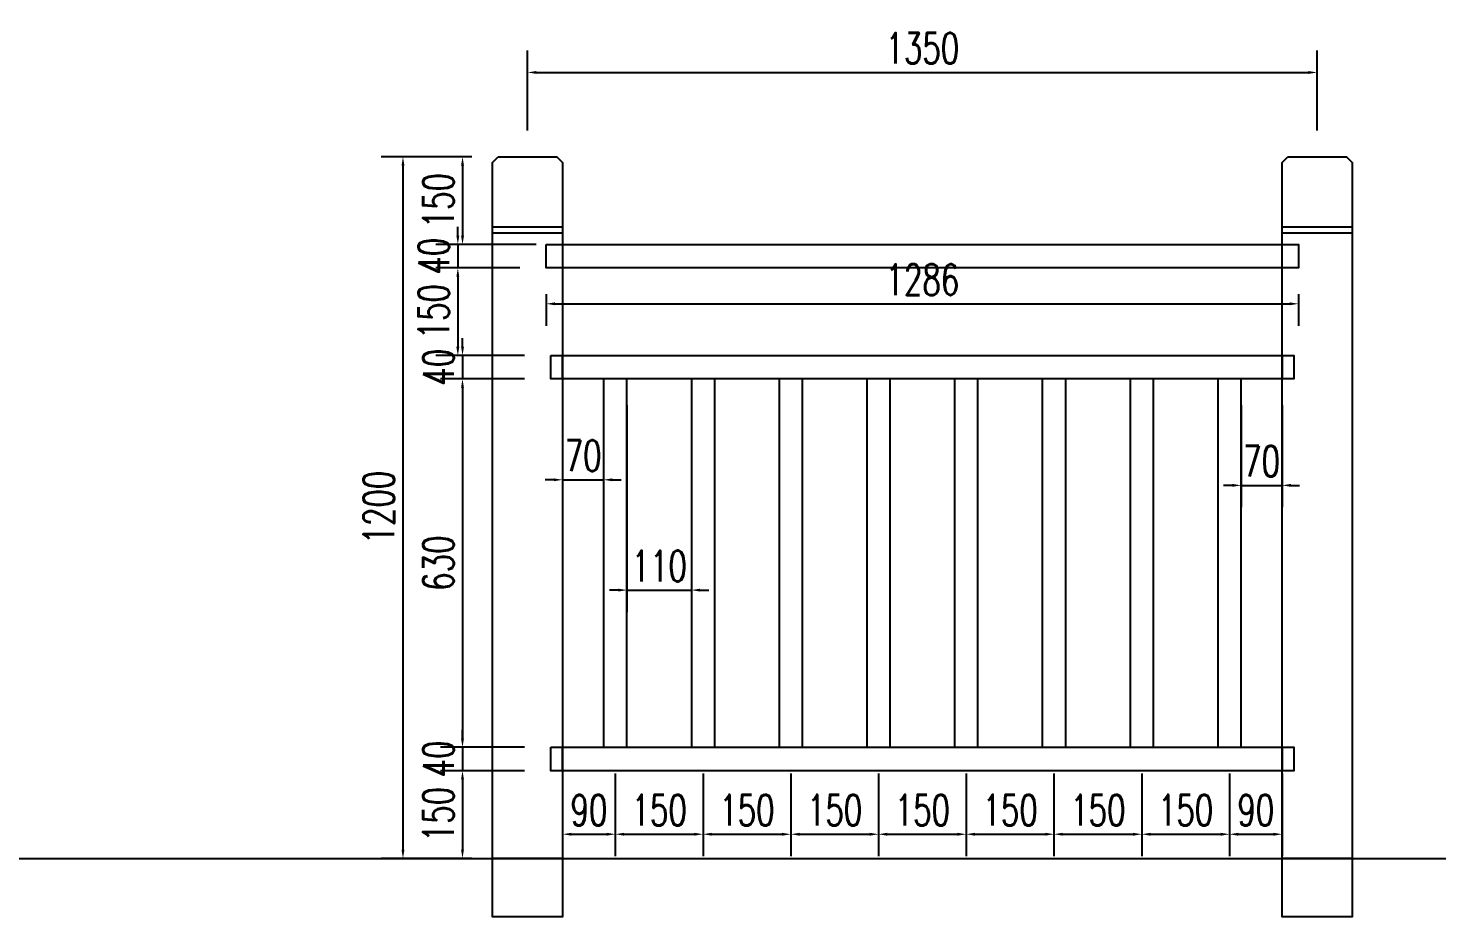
# Model space of a CAD drawing. Header units: millimetres. Extents: x -38645 to 143575, y -84298 to 156976.
# Drawn here: x 108922 to 111330, y -74438 to -72918 of the extents above; entities that cross this region are included whole.
import ezdxf

# ---------------------------------------------------------------- set-up
doc = ezdxf.new("R2010")
doc.units = ezdxf.units.MM
doc.header["$LTSCALE"] = 1000
doc.layers.add('W-PLASTIC_RAILINGS塑木栏杆', color=6, linetype='Continuous')
doc.layers.add('W-STEEL_FRAME钢架', color=3, linetype='Continuous')
doc.styles.add('STANDARD_T3', font='simplex.shx', dxfattribs={"width": 0.7, "bigfont": 'gbcbig.shx'})
doc.dimstyles.new('W&&10', dxfattribs={"dimtxt": 35, "dimasz": 10, "dimexe": 25, "dimexo": 30, "dimgap": 10, "dimtad": 1, "dimdec": 0, "dimzin": 0, "dimdsep": 46, "dimtxsty": 'STANDARD_T3', "dimcen": 0.09, "dimclrd": 1, "dimclre": 1, "dimclrt": 7, "dimazin": 2, "dimtfac": 1, "dimtdec": 0, "dimtix": 1, "dimtmove": 2, "dimatfit": 3, "dimfxl": 100, "dimtolj": 1, "dimtzin": 0, "dimarcsym": 0})
doc.dimstyles.new('W&&15', dxfattribs={"dimtxt": 52.5, "dimasz": 15, "dimexe": 37.5, "dimexo": 45, "dimgap": 15, "dimtad": 1, "dimdec": 0, "dimzin": 0, "dimdsep": 46, "dimtxsty": 'STANDARD_T3', "dimcen": 0.09, "dimclrd": 1, "dimclre": 1, "dimclrt": 7, "dimazin": 2, "dimtfac": 1, "dimtdec": 0, "dimtix": 1, "dimtmove": 2, "dimatfit": 3, "dimfxl": 100, "dimtolj": 1, "dimtzin": 0, "dimarcsym": 0})

# ---------------------------------------------------------------- blocks, each defined once
blk = doc.blocks.new('*D104')
at = {"layer": 'Defpoints', "color": 0, "transparency": 16777216}
for p in [(111125.6, -72993.7), (109775.6, -73137.9), (111125.6, -73137.9)]:
    blk.add_point(p, dxfattribs=at)
at = {"layer": 'W-PLASTIC_RAILINGS塑木栏杆', "color": 1, "lineweight": -2, "transparency": 16777216}
for p, q in [((109775.6, -73092.9), (109775.6, -72956.2)), ((111125.6, -73092.9), (111125.6, -72956.2)), ((109790.6, -72993.7), (111110.6, -72993.7))]:
    blk.add_line(p, q, dxfattribs=at)
at = {"layer": 'W-PLASTIC_RAILINGS塑木栏杆', "color": 1, "transparency": 16777216}
for points in [[(109790.6, -72991.2), (109790.6, -72996.2), (109775.6, -72993.7)], [(111110.6, -72991.2), (111110.6, -72996.2), (111125.6, -72993.7)]]:
    blk.add_solid(points, dxfattribs=at)
at = {"layer": 'W-PLASTIC_RAILINGS塑木栏杆', "color": 7, "transparency": 16777216, "insert": (110450.6, -72952.4), "char_height": 52.5, "attachment_point": 5, "style": 'STANDARD_T3'}
blk.add_mtext('\\A1;1350', dxfattribs=at)
blk = doc.blocks.new('*D105')
at = {"layer": 'Defpoints', "color": 0, "transparency": 16777216}
for p in [(109725.6, -73137.9), (109562.6, -74337.9), (109725.6, -74337.9)]:
    blk.add_point(p, dxfattribs=at)
at = {"layer": 'W-PLASTIC_RAILINGS塑木栏杆', "color": 1, "lineweight": -2, "transparency": 16777216}
for p, q in [((109680.6, -73137.9), (109525.1, -73137.9)), ((109562.6, -73152.9), (109562.6, -74322.9)), ((109680.6, -74337.9), (109525.1, -74337.9))]:
    blk.add_line(p, q, dxfattribs=at)
at = {"layer": 'W-PLASTIC_RAILINGS塑木栏杆', "color": 1, "transparency": 16777216}
for points in [[(109560.1, -73152.9), (109565.1, -73152.9), (109562.6, -73137.9)], [(109560.1, -74322.9), (109565.1, -74322.9), (109562.6, -74337.9)]]:
    blk.add_solid(points, dxfattribs=at)
at = {"layer": 'W-PLASTIC_RAILINGS塑木栏杆', "color": 7, "transparency": 16777216, "insert": (109521.3, -73737.9), "char_height": 52.5, "attachment_point": 5, "rotation": 90, "style": 'STANDARD_T3'}
blk.add_mtext('\\A1;1200', dxfattribs=at)
blk = doc.blocks.new('*U102')
at = {"layer": 'W-PLASTIC_RAILINGS塑木栏杆'}
blk.add_lwpolyline([(20, 315), (-20, 315), (-20, -315), (20, -315)], close=True, dxfattribs=at)
blk = doc.blocks.new('*U103')
at = {"layer": 'W-PLASTIC_RAILINGS塑木栏杆', "color": 0, "linetype": 'ByBlock', "lineweight": -2, "transparency": 16777216}
for p in [(0, 0), (150, 0), (300, 0), (450, 0), (600, 0), (750, 0), (900, 0), (1050, 0)]:
    blk.add_blockref('*U102', p, dxfattribs=at)
blk = doc.blocks.new('*D106')
at = {"layer": 'Defpoints', "color": 0, "transparency": 16777216}
for p in [(109945.6, -73517.9), (110055.6, -73517.9), (110055.6, -73879.1)]:
    blk.add_point(p, dxfattribs=at)
at = {"layer": 'W-STEEL_FRAME钢架', "color": 1, "lineweight": -2, "transparency": 16777216}
for p, q in [((109945.6, -73562.9), (109945.6, -73916.6)), ((110055.6, -73562.9), (110055.6, -73916.6)), ((109930.6, -73879.1), (109915.6, -73879.1)), ((109945.6, -73879.1), (110055.6, -73879.1)), ((110070.6, -73879.1), (110085.6, -73879.1))]:
    blk.add_line(p, q, dxfattribs=at)
at = {"layer": 'W-STEEL_FRAME钢架', "color": 1, "transparency": 16777216}
for points in [[(109930.6, -73876.6), (109930.6, -73881.6), (109945.6, -73879.1)], [(110070.6, -73876.6), (110070.6, -73881.6), (110055.6, -73879.1)]]:
    blk.add_solid(points, dxfattribs=at)
at = {"layer": 'W-STEEL_FRAME钢架', "color": 7, "transparency": 16777216, "insert": (110000.6, -73837.8), "char_height": 52.5, "attachment_point": 5, "style": 'STANDARD_T3'}
blk.add_mtext('\\A1;110', dxfattribs=at)
blk = doc.blocks.new('*D107')
at = {"layer": 'Defpoints', "color": 0, "transparency": 16777216}
for p in [(109725.6, -73137.9), (109664.4, -73287.9), (109835.6, -73287.9)]:
    blk.add_point(p, dxfattribs=at)
at = {"layer": 'W-PLASTIC_RAILINGS塑木栏杆', "color": 1, "lineweight": -2, "transparency": 16777216}
for p, q in [((109680.6, -73137.9), (109626.9, -73137.9)), ((109664.4, -73152.9), (109664.4, -73272.9)), ((109790.6, -73287.9), (109626.9, -73287.9))]:
    blk.add_line(p, q, dxfattribs=at)
at = {"layer": 'W-PLASTIC_RAILINGS塑木栏杆', "color": 1, "transparency": 16777216}
for points in [[(109661.9, -73152.9), (109666.9, -73152.9), (109664.4, -73137.9)], [(109661.9, -73272.9), (109666.9, -73272.9), (109664.4, -73287.9)]]:
    blk.add_solid(points, dxfattribs=at)
at = {"layer": 'W-PLASTIC_RAILINGS塑木栏杆', "color": 7, "transparency": 16777216, "insert": (109623.2, -73212.9), "char_height": 52.5, "attachment_point": 5, "rotation": 90, "style": 'STANDARD_T3'}
blk.add_mtext('\\A1;150', dxfattribs=at)
blk = doc.blocks.new('*D108')
at = {"layer": 'Defpoints', "color": 0, "transparency": 16777216}
for p in [(109835.6, -73287.9), (109656.4, -73327.9), (109807.6, -73327.9)]:
    blk.add_point(p, dxfattribs=at)
at = {"layer": 'W-PLASTIC_RAILINGS塑木栏杆', "color": 1, "lineweight": -2, "transparency": 16777216}
for p, q in [((109656.4, -73272.9), (109656.4, -73257.9)), ((109790.6, -73287.9), (109618.9, -73287.9)), ((109656.4, -73287.9), (109656.4, -73327.9)), ((109762.6, -73327.9), (109618.9, -73327.9)), ((109656.4, -73342.9), (109656.4, -73357.9))]:
    blk.add_line(p, q, dxfattribs=at)
at = {"layer": 'W-PLASTIC_RAILINGS塑木栏杆', "color": 1, "transparency": 16777216}
for points in [[(109653.9, -73272.9), (109658.9, -73272.9), (109656.4, -73287.9)], [(109653.9, -73342.9), (109658.9, -73342.9), (109656.4, -73327.9)]]:
    blk.add_solid(points, dxfattribs=at)
at = {"layer": 'W-PLASTIC_RAILINGS塑木栏杆', "color": 7, "transparency": 16777216, "insert": (109615.2, -73307.9), "char_height": 52.5, "attachment_point": 5, "rotation": 90, "style": 'STANDARD_T3'}
blk.add_mtext('\\A1;40', dxfattribs=at)
blk = doc.blocks.new('*D109')
at = {"layer": 'Defpoints', "color": 0, "transparency": 16777216}
for p in [(109807.6, -73327.9), (109656.4, -73477.9), (109815.6, -73477.9)]:
    blk.add_point(p, dxfattribs=at)
at = {"layer": 'W-PLASTIC_RAILINGS塑木栏杆', "color": 1, "lineweight": -2, "transparency": 16777216}
for p, q in [((109762.6, -73327.9), (109618.9, -73327.9)), ((109656.4, -73342.9), (109656.4, -73462.9)), ((109770.6, -73477.9), (109618.9, -73477.9))]:
    blk.add_line(p, q, dxfattribs=at)
at = {"layer": 'W-PLASTIC_RAILINGS塑木栏杆', "color": 1, "transparency": 16777216}
for points in [[(109653.9, -73342.9), (109658.9, -73342.9), (109656.4, -73327.9)], [(109653.9, -73462.9), (109658.9, -73462.9), (109656.4, -73477.9)]]:
    blk.add_solid(points, dxfattribs=at)
at = {"layer": 'W-PLASTIC_RAILINGS塑木栏杆', "color": 7, "transparency": 16777216, "insert": (109615.2, -73402.9), "char_height": 52.5, "attachment_point": 5, "rotation": 90, "style": 'STANDARD_T3'}
blk.add_mtext('\\A1;150', dxfattribs=at)
blk = doc.blocks.new('*D110')
at = {"layer": 'Defpoints', "color": 0, "transparency": 16777216}
for p in [(109815.6, -73477.9), (109664.4, -73517.9), (109815.6, -73517.9)]:
    blk.add_point(p, dxfattribs=at)
at = {"layer": 'W-PLASTIC_RAILINGS塑木栏杆', "color": 1, "lineweight": -2, "transparency": 16777216}
for p, q in [((109664.4, -73462.9), (109664.4, -73447.9)), ((109770.6, -73477.9), (109626.9, -73477.9)), ((109664.4, -73477.9), (109664.4, -73517.9)), ((109770.6, -73517.9), (109626.9, -73517.9)), ((109664.4, -73532.9), (109664.4, -73547.9))]:
    blk.add_line(p, q, dxfattribs=at)
at = {"layer": 'W-PLASTIC_RAILINGS塑木栏杆', "color": 1, "transparency": 16777216}
for points in [[(109661.9, -73462.9), (109666.9, -73462.9), (109664.4, -73477.9)], [(109661.9, -73532.9), (109666.9, -73532.9), (109664.4, -73517.9)]]:
    blk.add_solid(points, dxfattribs=at)
at = {"layer": 'W-PLASTIC_RAILINGS塑木栏杆', "color": 7, "transparency": 16777216, "insert": (109623.2, -73497.9), "char_height": 52.5, "attachment_point": 5, "rotation": 90, "style": 'STANDARD_T3'}
blk.add_mtext('\\A1;40', dxfattribs=at)
blk = doc.blocks.new('*D111')
at = {"layer": 'Defpoints', "color": 0, "transparency": 16777216}
for p in [(109815.6, -73517.9), (109664.4, -74147.9), (109815.6, -74147.9)]:
    blk.add_point(p, dxfattribs=at)
at = {"layer": 'W-PLASTIC_RAILINGS塑木栏杆', "color": 1, "lineweight": -2, "transparency": 16777216}
for p, q in [((109770.6, -73517.9), (109626.9, -73517.9)), ((109664.4, -73532.9), (109664.4, -74132.9)), ((109770.6, -74147.9), (109626.9, -74147.9))]:
    blk.add_line(p, q, dxfattribs=at)
at = {"layer": 'W-PLASTIC_RAILINGS塑木栏杆', "color": 1, "transparency": 16777216}
for points in [[(109661.9, -73532.9), (109666.9, -73532.9), (109664.4, -73517.9)], [(109661.9, -74132.9), (109666.9, -74132.9), (109664.4, -74147.9)]]:
    blk.add_solid(points, dxfattribs=at)
at = {"layer": 'W-PLASTIC_RAILINGS塑木栏杆', "color": 7, "transparency": 16777216, "insert": (109623.2, -73832.9), "char_height": 52.5, "attachment_point": 5, "rotation": 90, "style": 'STANDARD_T3'}
blk.add_mtext('\\A1;630', dxfattribs=at)
blk = doc.blocks.new('*D112')
at = {"layer": 'Defpoints', "color": 0, "transparency": 16777216}
for p in [(109815.6, -74147.9), (109664.4, -74187.9), (109815.6, -74187.9)]:
    blk.add_point(p, dxfattribs=at)
at = {"layer": 'W-PLASTIC_RAILINGS塑木栏杆', "color": 1, "lineweight": -2, "transparency": 16777216}
for p, q in [((109664.4, -74132.9), (109664.4, -74117.9)), ((109770.6, -74147.9), (109626.9, -74147.9)), ((109664.4, -74147.9), (109664.4, -74187.9)), ((109770.6, -74187.9), (109626.9, -74187.9)), ((109664.4, -74202.9), (109664.4, -74217.9))]:
    blk.add_line(p, q, dxfattribs=at)
at = {"layer": 'W-PLASTIC_RAILINGS塑木栏杆', "color": 1, "transparency": 16777216}
for points in [[(109661.9, -74132.9), (109666.9, -74132.9), (109664.4, -74147.9)], [(109661.9, -74202.9), (109666.9, -74202.9), (109664.4, -74187.9)]]:
    blk.add_solid(points, dxfattribs=at)
at = {"layer": 'W-PLASTIC_RAILINGS塑木栏杆', "color": 7, "transparency": 16777216, "insert": (109623.2, -74167.9), "char_height": 52.5, "attachment_point": 5, "rotation": 90, "style": 'STANDARD_T3'}
blk.add_mtext('\\A1;40', dxfattribs=at)
blk = doc.blocks.new('*D113')
at = {"layer": 'Defpoints', "color": 0, "transparency": 16777216}
for p in [(109815.6, -74187.9), (109664.4, -74337.9), (109725.6, -74337.9)]:
    blk.add_point(p, dxfattribs=at)
at = {"layer": 'W-PLASTIC_RAILINGS塑木栏杆', "color": 1, "lineweight": -2, "transparency": 16777216}
for p, q in [((109770.6, -74187.9), (109626.9, -74187.9)), ((109664.4, -74202.9), (109664.4, -74322.9)), ((109680.6, -74337.9), (109626.9, -74337.9))]:
    blk.add_line(p, q, dxfattribs=at)
at = {"layer": 'W-PLASTIC_RAILINGS塑木栏杆', "color": 1, "transparency": 16777216}
for points in [[(109661.9, -74202.9), (109666.9, -74202.9), (109664.4, -74187.9)], [(109661.9, -74322.9), (109666.9, -74322.9), (109664.4, -74337.9)]]:
    blk.add_solid(points, dxfattribs=at)
at = {"layer": 'W-PLASTIC_RAILINGS塑木栏杆', "color": 7, "transparency": 16777216, "insert": (109623.2, -74262.9), "char_height": 52.5, "attachment_point": 5, "rotation": 90, "style": 'STANDARD_T3'}
blk.add_mtext('\\A1;150', dxfattribs=at)
blk = doc.blocks.new('*D114')
at = {"layer": 'Defpoints', "color": 0, "transparency": 16777216}
for p in [(109807.6, -73327.9), (111093.6, -73327.9), (111093.6, -73389.4)]:
    blk.add_point(p, dxfattribs=at)
at = {"layer": 'W-PLASTIC_RAILINGS塑木栏杆', "color": 1, "lineweight": -2, "transparency": 16777216}
for p, q in [((109807.6, -73372.9), (109807.6, -73426.9)), ((111093.6, -73372.9), (111093.6, -73426.9)), ((109822.6, -73389.4), (111078.6, -73389.4))]:
    blk.add_line(p, q, dxfattribs=at)
at = {"layer": 'W-PLASTIC_RAILINGS塑木栏杆', "color": 1, "transparency": 16777216}
for points in [[(109822.6, -73386.9), (109822.6, -73391.9), (109807.6, -73389.4)], [(111078.6, -73386.9), (111078.6, -73391.9), (111093.6, -73389.4)]]:
    blk.add_solid(points, dxfattribs=at)
at = {"layer": 'W-PLASTIC_RAILINGS塑木栏杆', "color": 7, "transparency": 16777216, "insert": (110450.6, -73348.1), "char_height": 52.5, "attachment_point": 5, "style": 'STANDARD_T3'}
blk.add_mtext('\\A1;1286', dxfattribs=at)
blk = doc.blocks.new('*D115')
at = {"layer": 'Defpoints', "color": 0, "transparency": 16777216}
for p in [(109835.6, -73517.9), (109905.6, -73517.9), (109905.6, -73690.4)]:
    blk.add_point(p, dxfattribs=at)
at = {"layer": 'W-STEEL_FRAME钢架', "color": 1, "lineweight": -2, "transparency": 16777216}
for p, q in [((109835.6, -73562.9), (109835.6, -73727.9)), ((109905.6, -73562.9), (109905.6, -73727.9)), ((109820.6, -73690.4), (109805.6, -73690.4)), ((109835.6, -73690.4), (109905.6, -73690.4)), ((109920.6, -73690.4), (109935.6, -73690.4))]:
    blk.add_line(p, q, dxfattribs=at)
at = {"layer": 'W-STEEL_FRAME钢架', "color": 1, "transparency": 16777216}
for points in [[(109820.6, -73687.9), (109820.6, -73692.9), (109835.6, -73690.4)], [(109920.6, -73687.9), (109920.6, -73692.9), (109905.6, -73690.4)]]:
    blk.add_solid(points, dxfattribs=at)
at = {"layer": 'W-STEEL_FRAME钢架', "color": 7, "transparency": 16777216, "insert": (109870.6, -73649.1), "char_height": 52.5, "attachment_point": 5, "style": 'STANDARD_T3'}
blk.add_mtext('\\A1;70', dxfattribs=at)
blk = doc.blocks.new('*D116')
at = {"layer": 'Defpoints', "color": 0, "transparency": 16777216}
for p in [(110995.6, -73517.9), (111065.6, -73517.9), (111065.6, -73699.9)]:
    blk.add_point(p, dxfattribs=at)
at = {"layer": 'W-STEEL_FRAME钢架', "color": 1, "lineweight": -2, "transparency": 16777216}
for p, q in [((110995.6, -73562.9), (110995.6, -73737.4)), ((111065.6, -73562.9), (111065.6, -73737.4)), ((110980.6, -73699.9), (110965.6, -73699.9)), ((110995.6, -73699.9), (111065.6, -73699.9)), ((111080.6, -73699.9), (111095.6, -73699.9))]:
    blk.add_line(p, q, dxfattribs=at)
at = {"layer": 'W-STEEL_FRAME钢架', "color": 1, "transparency": 16777216}
for points in [[(110980.6, -73697.4), (110980.6, -73702.4), (110995.6, -73699.9)], [(111080.6, -73697.4), (111080.6, -73702.4), (111065.6, -73699.9)]]:
    blk.add_solid(points, dxfattribs=at)
at = {"layer": 'W-STEEL_FRAME钢架', "color": 7, "transparency": 16777216, "insert": (111030.6, -73658.6), "char_height": 52.5, "attachment_point": 5, "style": 'STANDARD_T3'}
blk.add_mtext('\\A1;70', dxfattribs=at)
blk = doc.blocks.new('*D263')
at = {"layer": 'Defpoints', "color": 0, "transparency": 16777216}
for p in [(109835.6, -74147.9), (109925.6, -74147.9), (109925.6, -74296.6)]:
    blk.add_point(p, dxfattribs=at)
at = {"layer": 'W-STEEL_FRAME钢架', "color": 1, "lineweight": -2, "transparency": 16777216}
for p, q in [((109835.6, -74192.9), (109835.6, -74334.1)), ((109925.6, -74192.9), (109925.6, -74334.1)), ((109850.6, -74296.6), (109910.6, -74296.6))]:
    blk.add_line(p, q, dxfattribs=at)
at = {"layer": 'W-STEEL_FRAME钢架', "color": 1, "transparency": 16777216}
for points in [[(109850.6, -74294.1), (109850.6, -74299.1), (109835.6, -74296.6)], [(109910.6, -74294.1), (109910.6, -74299.1), (109925.6, -74296.6)]]:
    blk.add_solid(points, dxfattribs=at)
at = {"layer": 'W-STEEL_FRAME钢架', "color": 7, "transparency": 16777216, "insert": (109880.6, -74255.4), "char_height": 52.5, "attachment_point": 5, "style": 'STANDARD_T3'}
blk.add_mtext('\\A1;90', dxfattribs=at)
blk = doc.blocks.new('*D264')
at = {"layer": 'Defpoints', "color": 0, "transparency": 16777216}
for p in [(109925.6, -74147.9), (110075.6, -74147.9), (110075.6, -74296.6)]:
    blk.add_point(p, dxfattribs=at)
at = {"layer": 'W-STEEL_FRAME钢架', "color": 1, "lineweight": -2, "transparency": 16777216}
for p, q in [((109925.6, -74192.9), (109925.6, -74334.1)), ((110075.6, -74192.9), (110075.6, -74334.1)), ((109940.6, -74296.6), (110060.6, -74296.6))]:
    blk.add_line(p, q, dxfattribs=at)
at = {"layer": 'W-STEEL_FRAME钢架', "color": 1, "transparency": 16777216}
for points in [[(109940.6, -74294.1), (109940.6, -74299.1), (109925.6, -74296.6)], [(110060.6, -74294.1), (110060.6, -74299.1), (110075.6, -74296.6)]]:
    blk.add_solid(points, dxfattribs=at)
at = {"layer": 'W-STEEL_FRAME钢架', "color": 7, "transparency": 16777216, "insert": (110000.6, -74255.4), "char_height": 52.5, "attachment_point": 5, "style": 'STANDARD_T3'}
blk.add_mtext('\\A1;150', dxfattribs=at)
blk = doc.blocks.new('*D265')
at = {"layer": 'Defpoints', "color": 0, "transparency": 16777216}
for p in [(110075.6, -74147.9), (110225.6, -74147.9), (110225.6, -74296.6)]:
    blk.add_point(p, dxfattribs=at)
at = {"layer": 'W-STEEL_FRAME钢架', "color": 1, "lineweight": -2, "transparency": 16777216}
for p, q in [((110075.6, -74192.9), (110075.6, -74334.1)), ((110225.6, -74192.9), (110225.6, -74334.1)), ((110090.6, -74296.6), (110210.6, -74296.6))]:
    blk.add_line(p, q, dxfattribs=at)
at = {"layer": 'W-STEEL_FRAME钢架', "color": 1, "transparency": 16777216}
for points in [[(110090.6, -74294.1), (110090.6, -74299.1), (110075.6, -74296.6)], [(110210.6, -74294.1), (110210.6, -74299.1), (110225.6, -74296.6)]]:
    blk.add_solid(points, dxfattribs=at)
at = {"layer": 'W-STEEL_FRAME钢架', "color": 7, "transparency": 16777216, "insert": (110150.6, -74255.4), "char_height": 52.5, "attachment_point": 5, "style": 'STANDARD_T3'}
blk.add_mtext('\\A1;150', dxfattribs=at)
blk = doc.blocks.new('*D266')
at = {"layer": 'Defpoints', "color": 0, "transparency": 16777216}
for p in [(110225.6, -74147.9), (110375.6, -74147.9), (110375.6, -74296.6)]:
    blk.add_point(p, dxfattribs=at)
at = {"layer": 'W-STEEL_FRAME钢架', "color": 1, "lineweight": -2, "transparency": 16777216}
for p, q in [((110225.6, -74192.9), (110225.6, -74334.1)), ((110375.6, -74192.9), (110375.6, -74334.1)), ((110240.6, -74296.6), (110360.6, -74296.6))]:
    blk.add_line(p, q, dxfattribs=at)
at = {"layer": 'W-STEEL_FRAME钢架', "color": 1, "transparency": 16777216}
for points in [[(110240.6, -74294.1), (110240.6, -74299.1), (110225.6, -74296.6)], [(110360.6, -74294.1), (110360.6, -74299.1), (110375.6, -74296.6)]]:
    blk.add_solid(points, dxfattribs=at)
at = {"layer": 'W-STEEL_FRAME钢架', "color": 7, "transparency": 16777216, "insert": (110300.6, -74255.4), "char_height": 52.5, "attachment_point": 5, "style": 'STANDARD_T3'}
blk.add_mtext('\\A1;150', dxfattribs=at)
blk = doc.blocks.new('*D267')
at = {"layer": 'Defpoints', "color": 0, "transparency": 16777216}
for p in [(110375.6, -74147.9), (110525.6, -74147.9), (110525.6, -74296.6)]:
    blk.add_point(p, dxfattribs=at)
at = {"layer": 'W-STEEL_FRAME钢架', "color": 1, "lineweight": -2, "transparency": 16777216}
for p, q in [((110375.6, -74192.9), (110375.6, -74334.1)), ((110525.6, -74192.9), (110525.6, -74334.1)), ((110390.6, -74296.6), (110510.6, -74296.6))]:
    blk.add_line(p, q, dxfattribs=at)
at = {"layer": 'W-STEEL_FRAME钢架', "color": 1, "transparency": 16777216}
for points in [[(110390.6, -74294.1), (110390.6, -74299.1), (110375.6, -74296.6)], [(110510.6, -74294.1), (110510.6, -74299.1), (110525.6, -74296.6)]]:
    blk.add_solid(points, dxfattribs=at)
at = {"layer": 'W-STEEL_FRAME钢架', "color": 7, "transparency": 16777216, "insert": (110450.6, -74255.4), "char_height": 52.5, "attachment_point": 5, "style": 'STANDARD_T3'}
blk.add_mtext('\\A1;150', dxfattribs=at)
blk = doc.blocks.new('*D268')
at = {"layer": 'Defpoints', "color": 0, "transparency": 16777216}
for p in [(110525.6, -74147.9), (110675.6, -74147.9), (110675.6, -74296.6)]:
    blk.add_point(p, dxfattribs=at)
at = {"layer": 'W-STEEL_FRAME钢架', "color": 1, "lineweight": -2, "transparency": 16777216}
for p, q in [((110525.6, -74192.9), (110525.6, -74334.1)), ((110675.6, -74192.9), (110675.6, -74334.1)), ((110540.6, -74296.6), (110660.6, -74296.6))]:
    blk.add_line(p, q, dxfattribs=at)
at = {"layer": 'W-STEEL_FRAME钢架', "color": 1, "transparency": 16777216}
for points in [[(110540.6, -74294.1), (110540.6, -74299.1), (110525.6, -74296.6)], [(110660.6, -74294.1), (110660.6, -74299.1), (110675.6, -74296.6)]]:
    blk.add_solid(points, dxfattribs=at)
at = {"layer": 'W-STEEL_FRAME钢架', "color": 7, "transparency": 16777216, "insert": (110600.6, -74255.4), "char_height": 52.5, "attachment_point": 5, "style": 'STANDARD_T3'}
blk.add_mtext('\\A1;150', dxfattribs=at)
blk = doc.blocks.new('*D269')
at = {"layer": 'Defpoints', "color": 0, "transparency": 16777216}
for p in [(110675.6, -74147.9), (110825.6, -74147.9), (110825.6, -74296.6)]:
    blk.add_point(p, dxfattribs=at)
at = {"layer": 'W-STEEL_FRAME钢架', "color": 1, "lineweight": -2, "transparency": 16777216}
for p, q in [((110675.6, -74192.9), (110675.6, -74334.1)), ((110825.6, -74192.9), (110825.6, -74334.1)), ((110690.6, -74296.6), (110810.6, -74296.6))]:
    blk.add_line(p, q, dxfattribs=at)
at = {"layer": 'W-STEEL_FRAME钢架', "color": 1, "transparency": 16777216}
for points in [[(110690.6, -74294.1), (110690.6, -74299.1), (110675.6, -74296.6)], [(110810.6, -74294.1), (110810.6, -74299.1), (110825.6, -74296.6)]]:
    blk.add_solid(points, dxfattribs=at)
at = {"layer": 'W-STEEL_FRAME钢架', "color": 7, "transparency": 16777216, "insert": (110750.6, -74255.4), "char_height": 52.5, "attachment_point": 5, "style": 'STANDARD_T3'}
blk.add_mtext('\\A1;150', dxfattribs=at)
blk = doc.blocks.new('*D270')
at = {"layer": 'Defpoints', "color": 0, "transparency": 16777216}
for p in [(110825.6, -74147.9), (110975.6, -74147.9), (110975.6, -74296.6)]:
    blk.add_point(p, dxfattribs=at)
at = {"layer": 'W-STEEL_FRAME钢架', "color": 1, "lineweight": -2, "transparency": 16777216}
for p, q in [((110825.6, -74192.9), (110825.6, -74334.1)), ((110975.6, -74192.9), (110975.6, -74334.1)), ((110840.6, -74296.6), (110960.6, -74296.6))]:
    blk.add_line(p, q, dxfattribs=at)
at = {"layer": 'W-STEEL_FRAME钢架', "color": 1, "transparency": 16777216}
for points in [[(110840.6, -74294.1), (110840.6, -74299.1), (110825.6, -74296.6)], [(110960.6, -74294.1), (110960.6, -74299.1), (110975.6, -74296.6)]]:
    blk.add_solid(points, dxfattribs=at)
at = {"layer": 'W-STEEL_FRAME钢架', "color": 7, "transparency": 16777216, "insert": (110900.6, -74255.4), "char_height": 52.5, "attachment_point": 5, "style": 'STANDARD_T3'}
blk.add_mtext('\\A1;150', dxfattribs=at)
blk = doc.blocks.new('*D271')
at = {"layer": 'Defpoints', "color": 0, "transparency": 16777216}
for p in [(110975.6, -74147.9), (111065.6, -74147.9), (111065.6, -74296.6)]:
    blk.add_point(p, dxfattribs=at)
at = {"layer": 'W-STEEL_FRAME钢架', "color": 1, "lineweight": -2, "transparency": 16777216}
for p, q in [((110975.6, -74192.9), (110975.6, -74334.1)), ((111065.6, -74192.9), (111065.6, -74334.1)), ((110990.6, -74296.6), (111050.6, -74296.6))]:
    blk.add_line(p, q, dxfattribs=at)
at = {"layer": 'W-STEEL_FRAME钢架', "color": 1, "transparency": 16777216}
for points in [[(110990.6, -74294.1), (110990.6, -74299.1), (110975.6, -74296.6)], [(111050.6, -74294.1), (111050.6, -74299.1), (111065.6, -74296.6)]]:
    blk.add_solid(points, dxfattribs=at)
at = {"layer": 'W-STEEL_FRAME钢架', "color": 7, "transparency": 16777216, "insert": (111020.6, -74255.4), "char_height": 52.5, "attachment_point": 5, "style": 'STANDARD_T3'}
blk.add_mtext('\\A1;90', dxfattribs=at)
blk = doc.blocks.new('*D526')
at = {"layer": 'Defpoints', "color": 0, "transparency": 16777216}
for p in [(116529.2, -73232.3), (116629.2, -73232.3), (116629.2, -73342.9), (104150.2, -74147.9), (104256.5, -74147.9), (104150.2, -74231.1)]:
    blk.add_point(p, dxfattribs=at)
at = {"layer": 'W-STEEL_FRAME钢架', "color": 1, "lineweight": -2, "transparency": 16777216}
for p, q in [((116529.2, -73262.3), (116529.2, -73367.9)), ((116629.2, -73262.3), (116629.2, -73367.9)), ((116539.2, -73342.9), (116619.2, -73342.9)), ((104150.2, -74177.9), (104150.2, -74256.1)), ((104256.5, -74177.9), (104256.5, -74256.1)), ((104246.5, -74231.1), (104160.2, -74231.1))]:
    blk.add_line(p, q, dxfattribs=at)
at = {"layer": 'W-STEEL_FRAME钢架', "color": 1, "transparency": 16777216}
for points in [[(116539.2, -73341.2), (116539.2, -73344.5), (116529.2, -73342.9)], [(116619.2, -73341.2), (116619.2, -73344.5), (116629.2, -73342.9)], [(104160.2, -74229.4), (104160.2, -74232.7), (104150.2, -74231.1)], [(104246.5, -74229.4), (104246.5, -74232.7), (104256.5, -74231.1)]]:
    blk.add_solid(points, dxfattribs=at)
at = {"layer": 'W-STEEL_FRAME钢架', "color": 7, "transparency": 16777216, "char_height": 35, "attachment_point": 5, "style": 'STANDARD_T3'}
for s, insert in [('\\A1;100', (116579.2, -73315.4)), ('\\A1;106', (104203.3, -74203.6))]:
    blk.add_mtext(s, dxfattribs=dict(at, insert=insert))

msp = doc.modelspace()

# ---------------------------------------------------------------- linework, layer by layer
at = {"layer": 'W-PLASTIC_RAILINGS塑木栏杆'}
for p, q in [((109715.6, -73257.9), (109835.6, -73257.9)), ((111065.6, -73257.9), (111185.6, -73257.9)), ((109715.6, -73267.9), (109835.6, -73267.9)), ((111065.6, -73267.9), (111185.6, -73267.9)), ((106311.7, -74337.9), (112982, -74337.9))]:
    msp.add_line(p, q, dxfattribs=at)
for points in [[(109725.6, -73137.9), (109825.6, -73137.9), (109835.6, -73147.9), (109835.6, -74337.9), (109715.6, -74337.9), (109715.6, -73147.9)], [(111075.6, -73137.9), (111175.6, -73137.9), (111185.6, -73147.9), (111185.6, -74337.9), (111065.6, -74337.9), (111065.6, -73147.9)], [(109807.6, -73287.9), (111093.6, -73287.9), (111093.6, -73327.9), (109807.6, -73327.9)], [(109815.6, -73477.9), (111085.6, -73477.9), (111085.6, -73517.9), (109815.6, -73517.9)], [(109835.6, -73477.9), (111065.6, -73477.9), (111065.6, -73517.9), (109835.6, -73517.9)], [(109815.6, -74147.9), (111085.6, -74147.9), (111085.6, -74187.9), (109815.6, -74187.9)], [(109835.6, -74147.9), (111065.6, -74147.9), (111065.6, -74187.9), (109835.6, -74187.9)]]:
    msp.add_lwpolyline(points, close=True, dxfattribs=at)
at = {"layer": 'W-STEEL_FRAME钢架'}
for points in [[(109715.6, -74337.9), (109835.6, -74337.9), (109835.6, -74437.9), (109715.6, -74437.9)], [(111065.6, -74337.9), (111185.6, -74337.9), (111185.6, -74437.9), (111065.6, -74437.9)]]:
    msp.add_lwpolyline(points, close=True, dxfattribs=at)

# ---------------------------------------------------------------- block references
at = {"layer": 'W-PLASTIC_RAILINGS塑木栏杆'}
msp.add_blockref('*U103', (109925.6, -73832.9), dxfattribs=at)

# ---------------------------------------------------------------- dimensions: what is measured, and where the dimension line sits
for base, p1, p2, picture, middle in [((111125.6, -72993.7), (109775.6, -73137.9), (111125.6, -73137.9), '*D104', (110450.6, -72952.4)), ((111093.6, -73389.4), (109807.6, -73327.9), (111093.6, -73327.9), '*D114', (110450.6, -73348.1))]:
    dim = msp.add_linear_dim(base=base, p1=p1, p2=p2, dimstyle='W&&15', dxfattribs=at)
    dim.commit()
    dim.dimension.update_dxf_attribs({"geometry": picture, "text_midpoint": middle})
for base, p1, p2, picture, middle in [((109562.6, -74337.9), (109725.6, -73137.9), (109725.6, -74337.9), '*D105', (109521.3, -73737.9)), ((109664.4, -73287.9), (109725.6, -73137.9), (109835.6, -73287.9), '*D107', (109623.2, -73212.9)), ((109656.4, -73327.9), (109835.6, -73287.9), (109807.6, -73327.9), '*D108', (109615.2, -73307.9)), ((109656.4, -73477.9), (109807.6, -73327.9), (109815.6, -73477.9), '*D109', (109615.2, -73402.9)), ((109664.4, -73517.9), (109815.6, -73477.9), (109815.6, -73517.9), '*D110', (109623.2, -73497.9)), ((109664.4, -74147.9), (109815.6, -73517.9), (109815.6, -74147.9), '*D111', (109623.2, -73832.9)), ((109664.4, -74187.9), (109815.6, -74147.9), (109815.6, -74187.9), '*D112', (109623.2, -74167.9)), ((109664.4, -74337.9), (109815.6, -74187.9), (109725.6, -74337.9), '*D113', (109623.2, -74262.9))]:
    dim = msp.add_linear_dim(base=base, p1=p1, p2=p2, angle=90, dimstyle='W&&15', dxfattribs=at)
    dim.commit()
    dim.dimension.update_dxf_attribs({"geometry": picture, "text_midpoint": middle})
at = {"layer": 'W-STEEL_FRAME钢架'}
for base, p1, p2, dimstyle, picture, middle in [((104150.2, -74231.1), (104256.5, -74147.9), (104150.2, -74147.9), 'W&&10', '*D526', (104203.3, -74203.6)), ((116629.2, -73342.9), (116529.2, -73232.3), (116629.2, -73232.3), 'W&&10', '*D526', (116579.2, -73315.4)), ((109905.6, -73690.4), (109835.6, -73517.9), (109905.6, -73517.9), 'W&&15', '*D115', (109870.6, -73649.1)), ((110055.6, -73879.1), (109945.6, -73517.9), (110055.6, -73517.9), 'W&&15', '*D106', (110000.6, -73837.8)), ((111065.6, -73699.9), (110995.6, -73517.9), (111065.6, -73517.9), 'W&&15', '*D116', (111030.6, -73658.6)), ((109925.6, -74296.6), (109835.6, -74147.9), (109925.6, -74147.9), 'W&&15', '*D263', (109880.6, -74255.4)), ((110075.6, -74296.6), (109925.6, -74147.9), (110075.6, -74147.9), 'W&&15', '*D264', (110000.6, -74255.4)), ((110225.6, -74296.6), (110075.6, -74147.9), (110225.6, -74147.9), 'W&&15', '*D265', (110150.6, -74255.4)), ((110375.6, -74296.6), (110225.6, -74147.9), (110375.6, -74147.9), 'W&&15', '*D266', (110300.6, -74255.4)), ((110525.6, -74296.6), (110375.6, -74147.9), (110525.6, -74147.9), 'W&&15', '*D267', (110450.6, -74255.4)), ((110675.6, -74296.6), (110525.6, -74147.9), (110675.6, -74147.9), 'W&&15', '*D268', (110600.6, -74255.4)), ((110825.6, -74296.6), (110675.6, -74147.9), (110825.6, -74147.9), 'W&&15', '*D269', (110750.6, -74255.4)), ((110975.6, -74296.6), (110825.6, -74147.9), (110975.6, -74147.9), 'W&&15', '*D270', (110900.6, -74255.4)), ((111065.6, -74296.6), (110975.6, -74147.9), (111065.6, -74147.9), 'W&&15', '*D271', (111020.6, -74255.4))]:
    dim = msp.add_linear_dim(base=base, p1=p1, p2=p2, dimstyle=dimstyle, dxfattribs=at)
    dim.commit()
    dim.dimension.update_dxf_attribs({"geometry": picture, "text_midpoint": middle})

doc.saveas('drawing.dxf')
